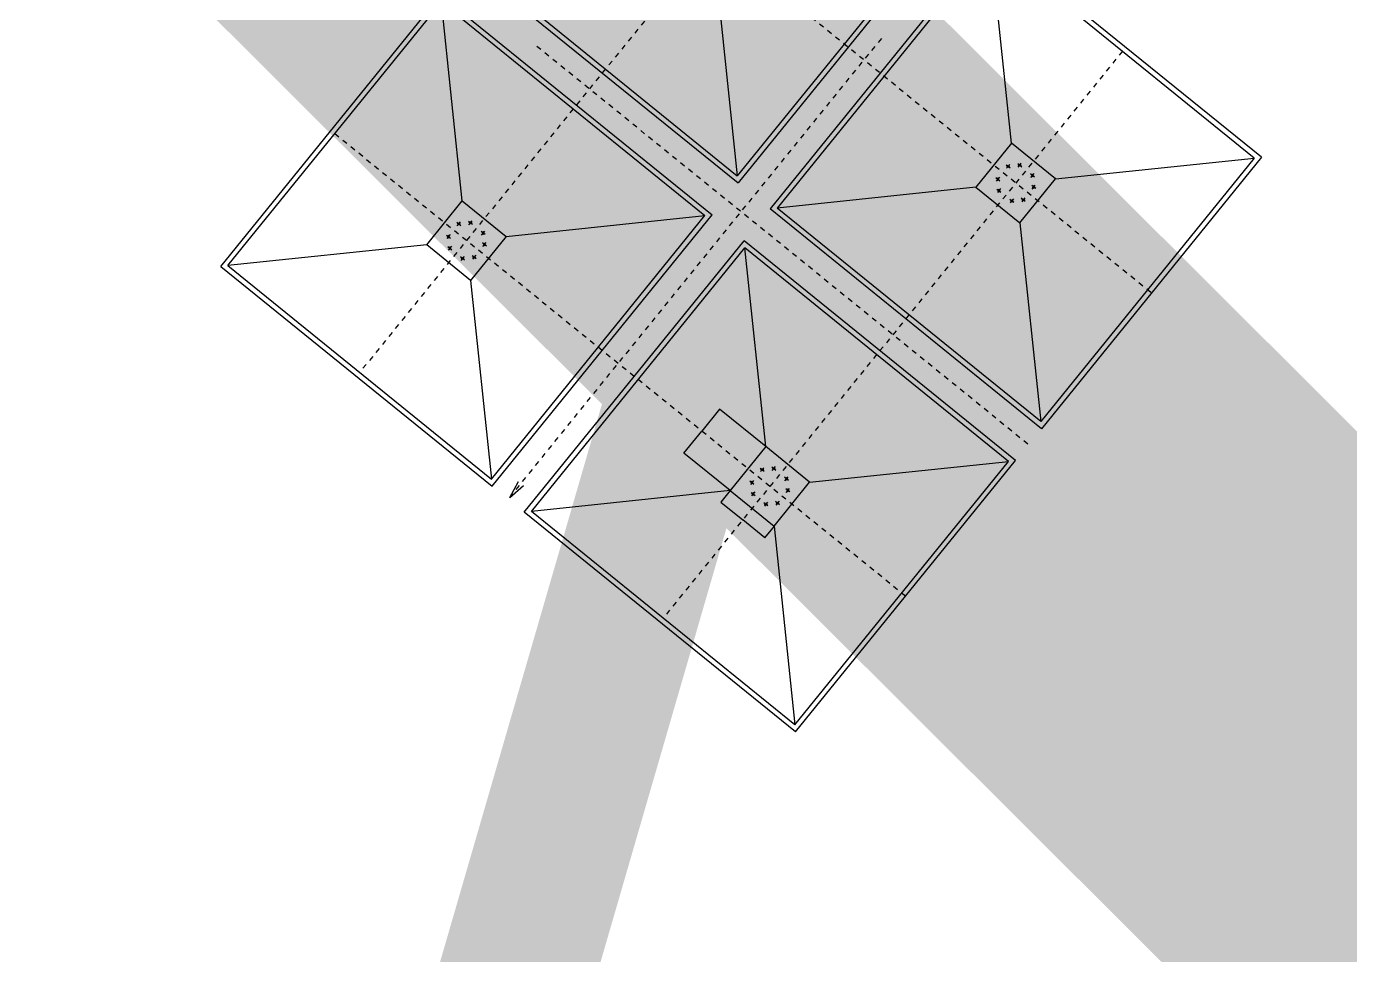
# Model space of a CAD drawing. Header units: metres. Extents: x 432095 to 435012, y 2470938 to 2473256.
# Drawn here: x 433744.9 to 433770.67, y 2471577.09 to 2471595.18 of the extents above; entities that cross this region are included whole.
import ezdxf
from ezdxf.lldxf.tags import DXFTag

# ---------------------------------------------------------------- set-up
doc = ezdxf.new("R2010")
doc.units = ezdxf.units.M
doc.header["$MEASUREMENT"] = 0
for name, pattern in [('CENTER', [2, 1.25, -0.25, 0.25, -0.25]), ('CENTER2', [1.125, 0.75, -0.125, 0.125, -0.125]), ('DASHED2', [0.375, 0.25, -0.125])]:
    doc.linetypes.add(name, pattern=pattern)
doc.layers.add('DZ110kV', color=6, linetype='Continuous', lineweight=35)
doc.layers.add('HA_Daydan5', color=1, linetype='Continuous', lineweight=0)
doc.layers.add('Mong', color=2, linetype='Continuous')
doc.styles.add('TEXT 1.2', font='')
doc.styles.get('TEXT 1.2').set_extended_font_data('.VnArial NarrowH')
tags = doc.linetypes.add('110HT', pattern='A,0.5,-0.3,["110KV HT",TEXT 1.2,S=0.1,R=0,X=-0.27,Y=-0.05],-0.3', length=1.1).pattern_tags.tags
tags[6] = DXFTag(74, 10)
doc.dimstyles.get("Standard").update_dxf_attribs({"dimtxt": 0.18, "dimasz": 0.18, "dimexe": 0.18, "dimexo": 0.0625, "dimgap": 0.09, "dimtad": 0, "dimtih": 1, "dimtoh": 1, "dimdec": 4, "dimzin": 0, "dimdsep": 46, "dimtxsty": 'Standard', "dimcen": 0.09, "dimadec": 0, "dimazin": 0, "dimtfac": 1, "dimtdec": 4, "dimtofl": 0, "dimtmove": 0, "dimatfit": 3, "dimfxl": 1, "dimtolj": 1, "dimtzin": 0, "dimarcsym": 0})

# ---------------------------------------------------------------- blocks, each defined once
blk = doc.blocks.new('*D48')
at = {"color": 0, "linetype": 'Continuous', "lineweight": -2}
for p, q in [((-4350, 4350), (-4350, 4641)), ((-4350, 4640), (-3801, 4640)), ((-3250, 4640), (-3799, 4640)), ((-3250, 4350), (-3250, 4641))]:
    blk.add_line(p, q, dxfattribs=at)
at = {"color": 0, "linetype": 'Continuous'}
for points in [[(-4350, 4640), (-4350, 4640), (-4350, 4640)], [(-3250, 4640), (-3250, 4640), (-3250, 4640)]]:
    blk.add_solid(points, dxfattribs=at)
at = {"layer": 'Defpoints', "color": 0, "linetype": 'Continuous'}
for p in [(-4350, 4640), (-4350, 4350), (-3250, 4350)]:
    blk.add_point(p, dxfattribs=at)
at = {"color": 0, "linetype": 'Continuous', "insert": (-3800, 4640), "char_height": 0.18, "attachment_point": 5}
blk.add_mtext('\\A1;1100.0000', dxfattribs=at)
blk = doc.blocks.new('*D49')
at = {"color": 0, "linetype": 'Continuous', "lineweight": -2}
for p, q in [((-3250, 4350), (-2093, 4350)), ((-2094, 4350), (-2094, 3800)), ((-2094, 3250), (-2094, 3800)), ((-3250, 3250), (-2093, 3250))]:
    blk.add_line(p, q, dxfattribs=at)
at = {"color": 0, "linetype": 'Continuous'}
for points in [[(-2094, 4350), (-2093, 4350), (-2094, 4350)], [(-2094, 3250), (-2093, 3250), (-2094, 3250)]]:
    blk.add_solid(points, dxfattribs=at)
at = {"layer": 'Defpoints', "color": 0, "linetype": 'Continuous'}
for p in [(-3250, 4350), (-3250, 3250), (-2094, 3250)]:
    blk.add_point(p, dxfattribs=at)
at = {"color": 0, "linetype": 'Continuous', "insert": (-2094, 3800), "char_height": 0.18, "attachment_point": 5}
blk.add_mtext('\\A1;1100.0000', dxfattribs=at)
blk = doc.blocks.new('bln')
at = {"color": 8, "linetype": 'CENTER'}
for p, q in [((158911, -81882), (159011, -81882)), ((158961, -81933), (158961, -81831))]:
    blk.add_line(p, q, dxfattribs=at)
at = {"linetype": 'Continuous'}
blk.add_circle((158961, -81882), 20, dxfattribs=at)
blk = doc.blocks.new('vt2 4 5')
at = {"color": 8, "linetype": 'ByBlock'}
for p, q in [((-7200, 7200), (-7200, 400)), ((-7200, 7200), (-400, 7200)), ((-400, 7200), (-400, 400)), ((400, 7200), (400, 400)), ((7200, 7200), (400, 7200)), ((7200, 7200), (7200, 400)), ((-7200, 400), (-400, 400)), ((7200, 400), (400, 400)), ((-7200, -7200), (-7200, -400)), ((-7200, -400), (-400, -400)), ((-400, -7200), (-400, -400)), ((400, -7200), (400, -400)), ((7200, -400), (400, -400)), ((-7200, -7200), (-400, -7200))]:
    blk.add_line(p, q, dxfattribs=at)
at = {"linetype": 'Continuous'}
for p, q in [((-7100, 7100), (-500, 7100)), ((-7100, 7100), (-7100, 500)), ((-500, 7100), (-500, 500)), ((0, 7154.02485), (-61.22128, 6806.82172)), ((0, 7154.02485), (61.22128, 6806.82172)), ((7100, 7100), (500, 7100)), ((500, 7100), (500, 500)), ((7100, 7100), (7100, 500)), ((-7100, 500), (-500, 500)), ((7100, 500), (500, 500)), ((-7100, -500), (-500, -500)), ((-7100, -7100), (-7100, -500)), ((-500, -7100), (-500, -500)), ((7100, -500), (500, -500)), ((500, -7100), (500, -500)), ((-7100, -7100), (-500, -7100))]:
    blk.add_line(p, q, dxfattribs=at)
for p, q in [((-4350, 4350), (-7100, 7100)), ((-3250, 4350), (-500, 7100)), ((3250, 4350), (500, 7100)), ((4350, 4350), (7100, 7100)), ((-4350, 3250), (-7100, 500)), ((-3250, 3250), (-500, 500)), ((3250, 3250), (500, 500)), ((4350, 3250), (7100, 500)), ((-4350, -3250), (-7100, -500)), ((-3250, -3250), (-500, -500)), ((3250, -3250), (500, -500)), ((-4350, -4350), (-7100, -7100)), ((-3250, -4350), (-500, -7100))]:
    blk.add_line(p, q)
at = {"color": 8, "linetype": 'CENTER2'}
for p, q in [((-3800, -7100), (-3800, 7100)), ((3800, -7100), (3800, 7100)), ((-7200, 3800), (7200, 3800)), ((-7184.66797, -3800), (7200, -3800))]:
    blk.add_line(p, q, dxfattribs=at)
at = {"color": 1, "linetype": 'CENTER', "ltscale": 2}
for p, q in [((0, 7154.02485), (0, -4355.79634)), ((-7184.66797, 0), (5134.64763, 0))]:
    blk.add_line(p, q, dxfattribs=at)
at = {"linetype": 'Continuous'}
for points in [[(-4350, 3250), (-3250, 3250), (-3250, 4350), (-4350, 4350)], [(4350, 3250), (3250, 3250), (3250, 4350), (4350, 4350)], [(-4350, -4350), (-3250, -4350), (-3250, -3250), (-4350, -3250)]]:
    blk.add_lwpolyline(points, close=True, dxfattribs=at)
at = {"layer": 'Mong', "color": 8, "linetype": 'Continuous'}
for p in [(-162921, 86002), (-155321, 86002), (-163081, 85842), (-155481, 85842), (-163081, 78242), (-162921, 78402)]:
    blk.add_blockref('bln', p, dxfattribs=at)
at = {"layer": 'Mong', "color": 8, "linetype": 'Continuous', "xscale": -1}
for p in [(155321, 86002), (162921, 86002), (155481, 85842), (163081, 85842), (155321, 78402), (155481, 78242)]:
    blk.add_blockref('bln', p, dxfattribs=at)
at = {"layer": 'Mong', "color": 8, "linetype": 'Continuous', "xscale": -1, "rotation": 180}
for p in [(-163081, -78242), (-155481, -78242), (-162921, -78402), (-155321, -78402), (-163081, -85842), (-162921, -86002)]:
    blk.add_blockref('bln', p, dxfattribs=at)
at = {"layer": 'Mong', "color": 8, "linetype": 'Continuous', "rotation": 180}
for p in [(155481, -78242), (163081, -78242), (155321, -78402), (162921, -78402), (155321, -86002), (155481, -85842)]:
    blk.add_blockref('bln', p, dxfattribs=at)
at = {"linetype": 'Continuous'}
for base, p2, angle, picture, middle in [((-4350, 4640.32111), (-4350, 4350), 180, '*D48', (-3800, 4640.32111)), ((-2093.51014, 3250), (-3250, 3250), 270, '*D49', (-2093.51014, 3800))]:
    dim = blk.add_linear_dim(base=base, p1=(-3250, 4350), p2=p2, angle=angle, dimstyle='Standard', override={"dimscale": 1}, dxfattribs=at)
    dim.commit()
    dim.dimension.update_dxf_attribs({"geometry": picture, "text_midpoint": middle, "dimtype": 161})

msp = doc.modelspace()

# ---------------------------------------------------------------- linework, layer by layer
at = {"layer": 'DZ110kV', "color": 6, "linetype": '110HT', "ltscale": 50, "const_width": 10, "flags": 128}
msp.add_lwpolyline([(432099.542, 2473246.766), (433773.264, 2471577.771), (434055.966, 2471368.059), (434277.702, 2471376.251), (434844.064, 2471018.112), (435007.23, 2470943.144)], dxfattribs=at)
at = {"layer": 'HA_Daydan5', "color": 5, "linetype": 'DASHED2', "ltscale": 40, "const_width": 3}
msp.add_lwpolyline([(433798.554, 2471343.231), (433751.612, 2471566.985), (433758.735, 2471591.538)], dxfattribs=at)

# ---------------------------------------------------------------- block references
at = {"layer": 'Mong', "color": 8, "linetype": 'Continuous', "xscale": 0.0009999999193486555, "yscale": 0.001000000163912773, "zscale": 0.0009999999999999996, "rotation": 140.9865917665228}
msp.add_blockref('vt2 4 5', (433758.805, 2471591.572), dxfattribs=at)

doc.saveas('drawing.dxf')
